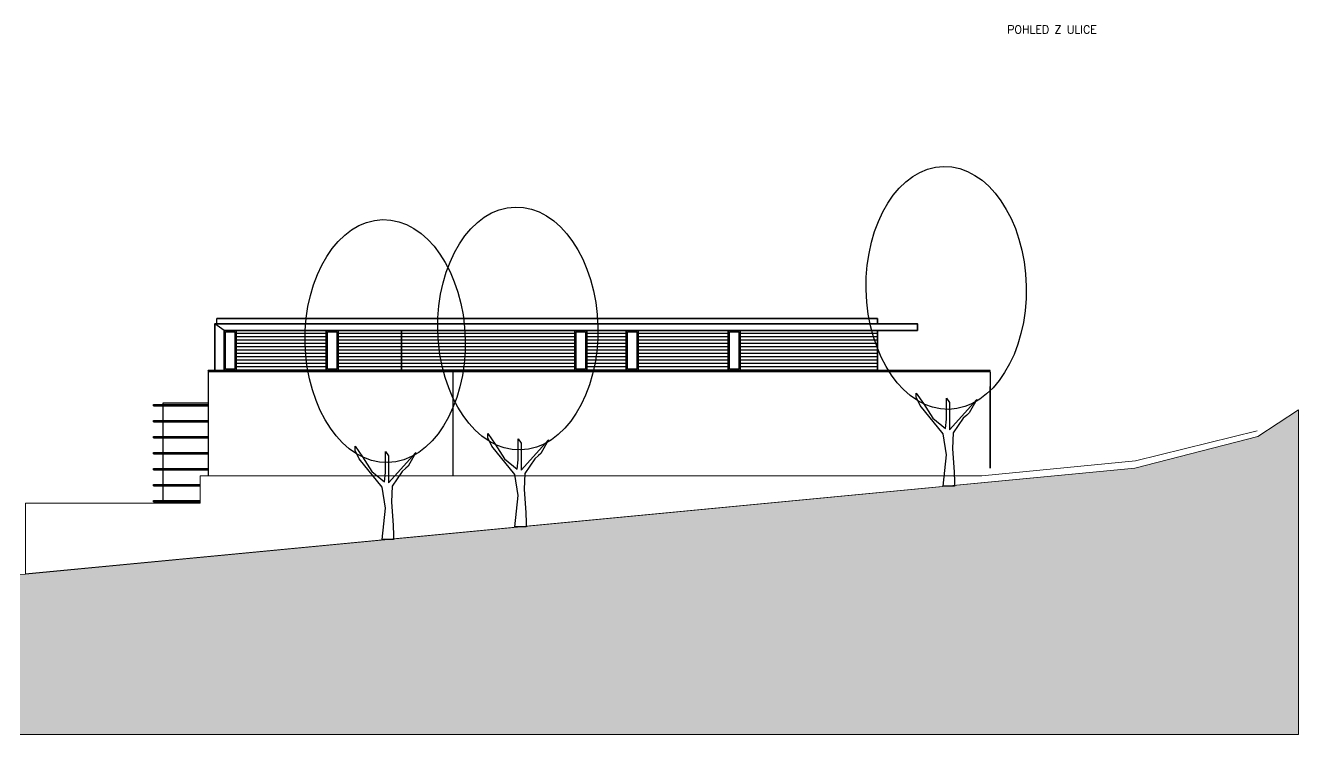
# Model space of a CAD drawing. Header units: metres. Extents: x -45 to 1930, y -347 to 488.
# Drawn here: x 168.29 to 216.03, y -257.27 to -230.7 of the extents above; entities that cross this region are included whole.
import ezdxf

# ---------------------------------------------------------------- set-up
doc = ezdxf.new("R2010")
doc.units = ezdxf.units.M
doc.layers.add('--plocha-drevo', color=3, linetype='Continuous', lineweight=35, plot=False)
doc.layers.add('FLOATINGWINDOWS', color=2, linetype='Continuous', plot=False)
for name, color, linetype in [('okna', 4, 'Continuous'), ('SRAFY', 3, 'Continuous'), ('TECKY-KAMEN', 200, 'Continuous'), ('XXX-DREVO1', 43, 'Continuous'), ('XXX-FASADA', 7, 'Continuous'), ('XXX-OKNA', 4, 'Continuous'), ('XXX-POH-POD', 4, 'Continuous'), ('XXX-S-KOV', 253, 'Continuous'), ('zariz.predmety', 203, 'Continuous')]:
    doc.layers.add(name, color=color, linetype=linetype)
doc.layers.add('Standard', color=7, linetype='Continuous', lineweight=25)
doc.styles.add('ROMANS', font='romans.shx', dxfattribs={"width": 0.7})

msp = doc.modelspace()

# ---------------------------------------------------------------- hatches: boundary and pattern name
at = {"layer": 'SRAFY', "linetype": 'Continuous', "lineweight": 0}
msp.add_hatch(color=251, dxfattribs=at).paths.add_polyline_path([(91.814433, -253.627021), (91.814433, -257.26569), (216.03018, -257.26569), (216.03018, -245.101004), (214.509782, -246.101004), (209.897095, -247.291004), (168.294923, -251.256004), (156.947883, -251.556004), (141.950195, -252.96392), (138.549188, -252.96392), (135.214086, -253.17352), (127.549188, -253.915358), (127.249188, -253.940827), (118.731597, -254.66392), (110.210178, -254.66392), (110.210178, -254.81392), (104.210178, -254.81392), (104.210178, -254.66392), (103.170297, -254.66392), (100.660283, -253.627021)])
at = {"layer": 'TECKY-KAMEN'}
h = msp.add_hatch(dxfattribs=at)
h.set_pattern_fill('ANSI31', color=256, angle=315, style=0)
h.set_pattern_definition([(180, (256.27622, -179.72358), (-2e-11, -0.125), [])])
h.paths.add_polyline_path([(176.194923, -242.131004), (176.194923, -243.631004), (179.569923, -243.631004), (179.569923, -242.131004)])
h.paths.add_polyline_path([(180.923809, -242.131004), (180.019923, -242.131004), (180.019923, -243.631004), (182.397787, -243.631004), (182.397787, -242.131004)])
h.paths.add_polyline_path([(182.397787, -242.131004), (182.397787, -243.631004), (188.899506, -243.631004), (188.899506, -242.131004), (188.144923, -242.131004)])
h.paths.add_polyline_path([(189.349506, -242.131004), (189.349506, -243.631004), (190.81985, -243.631004), (190.81985, -242.131004)])
h.paths.add_polyline_path([(191.26985, -242.131004), (191.26985, -243.631004), (194.639112, -243.631004), (194.639112, -242.131004), (192.144923, -242.131004)])
h.paths.add_polyline_path([(195.089112, -242.131004), (195.089112, -243.631004), (200.244923, -243.631004), (200.244923, -242.131004), (200.144923, -242.131004)])

# ---------------------------------------------------------------- linework, layer by layer
at = {"layer": '--plocha-drevo'}
for points in [[(201.744923, -242.131004), (201.744923, -241.881004), (175.394923, -241.881004), (175.394923, -243.631004), (175.744923, -243.631004), (175.744923, -242.131004)], [(176.194923, -242.131004), (179.569923, -242.131004), (179.569923, -243.631004), (176.194923, -243.631004)], [(188.899506, -242.131004), (182.397787, -242.131004), (182.397787, -243.631004), (188.899506, -243.631004)], [(190.81985, -242.131004), (189.349506, -242.131004), (189.349506, -243.631004), (190.81985, -243.631004)], [(194.639112, -242.131004), (191.26985, -242.131004), (191.26985, -243.631004), (194.639112, -243.631004)], [(200.244923, -242.131004), (195.089112, -242.131004), (195.089112, -243.631004), (200.244923, -243.631004)]]:
    msp.add_lwpolyline(points, close=True, dxfattribs=at)
at = {"layer": 'FLOATINGWINDOWS', "linetype": 'Continuous', "lineweight": 0, "flags": 128}
msp.add_lwpolyline([(91.814433, -253.627021), (91.814433, -257.26569), (216.03018, -257.26569), (216.03018, -245.101004), (214.509782, -246.101004), (209.897095, -247.291004), (168.294923, -251.256004), (156.947883, -251.556004), (141.950195, -252.96392), (138.549188, -252.96392), (135.214086, -253.17352), (135.214086, -253.17352), (127.549188, -253.915358), (127.249188, -253.940827), (118.731597, -254.66392), (110.210178, -254.66392), (110.210178, -254.81392), (104.210178, -254.81392), (104.210178, -254.66392), (103.170297, -254.66392), (100.660283, -253.627021)], close=True, dxfattribs=at)
at = {"layer": 'okna'}
for p, q in [((173.094923, -244.896004), (175.144923, -244.896004)), ((173.094923, -244.946004), (175.144923, -244.946004)), ((173.094923, -245.496004), (175.144923, -245.496004)), ((173.094923, -245.546004), (175.144923, -245.546004)), ((173.094923, -246.096004), (175.144923, -246.096004)), ((173.094923, -246.146004), (175.144923, -246.146004)), ((173.094923, -246.696004), (175.144923, -246.696004)), ((173.094923, -246.746004), (175.144923, -246.746004)), ((173.094923, -247.296004), (175.144923, -247.296004)), ((173.094923, -247.346004), (175.144923, -247.346004)), ((173.094923, -247.896004), (174.848372, -247.896004)), ((173.094923, -247.946004), (174.848372, -247.946004)), ((173.094923, -248.496004), (174.848372, -248.496004)), ((173.094923, -248.546004), (174.848372, -248.546004))]:
    msp.add_line(p, q, dxfattribs=at)
at = {"layer": 'SRAFY', "linetype": 'Continuous', "lineweight": 0}
for p, q in [((214.509782, -246.101004), (216.03018, -245.101004)), ((216.03018, -245.101004), (216.03018, -257.26569)), ((209.897095, -247.291004), (214.509782, -246.101004)), ((209.922555, -247.006644), (214.473694, -245.890869)), ((204.150047, -247.578312), (209.922555, -247.006644)), ((209.897095, -247.291004), (168.294923, -251.250289)), ((174.848372, -248.59978), (174.848372, -247.578312)), ((174.848372, -247.578312), (204.150047, -247.578312)), ((168.294923, -249.750289), (168.294923, -248.59978)), ((168.294923, -248.59978), (174.848372, -248.59978)), ((168.294923, -251.250289), (168.294923, -249.750289)), ((138.549188, -257.26569), (216.03018, -257.26569))]:
    msp.add_line(p, q, dxfattribs=at)
at = {"layer": 'TECKY-KAMEN'}
for p, q in [((185.670125, -241.681004), (185.170125, -241.681004)), ((204.469923, -243.631004), (175.144923, -243.631004)), ((175.144923, -243.656004), (175.144923, -243.631004)), ((204.469923, -243.656004), (175.144923, -243.656004)), ((202.437121, -243.631004), (201.937121, -243.631004)), ((204.469923, -243.656004), (204.469923, -243.631004)), ((174.431251, -244.856004), (173.931251, -244.856004))]:
    msp.add_line(p, q, dxfattribs=at)
for points in [[(175.144923, -244.946004), (173.094923, -244.946004), (173.094923, -244.896004), (175.144923, -244.896004)], [(175.144923, -245.546004), (173.094923, -245.546004), (173.094923, -245.496004), (175.144923, -245.496004)], [(175.144923, -246.146004), (173.094923, -246.146004), (173.094923, -246.096004), (175.144923, -246.096004)], [(175.144923, -246.746004), (173.094923, -246.746004), (173.094923, -246.696004), (175.144923, -246.696004)], [(175.144923, -247.346004), (173.094923, -247.346004), (173.094923, -247.296004), (175.144923, -247.296004)], [(174.848372, -247.946004), (173.094923, -247.946004), (173.094923, -247.896004), (174.848372, -247.896004)], [(174.848372, -248.546004), (173.094923, -248.546004), (173.094923, -248.496004), (174.848372, -248.496004)]]:
    msp.add_lwpolyline(points, dxfattribs=at)
at = {"layer": 'XXX-DREVO1'}
msp.add_lwpolyline([(175.394923, -243.631004), (175.394923, -241.881004), (175.469923, -241.881004), (175.469923, -241.681004), (200.244923, -241.681004), (200.244923, -241.881004), (201.744923, -241.881004), (201.744923, -242.131004), (200.244923, -242.131004), (200.244923, -243.631004), (195.089112, -243.631004), (195.089112, -242.131004), (194.639112, -242.131004), (194.639112, -243.631004), (191.26985, -243.631004), (191.26985, -242.131004), (190.81985, -242.131004), (190.81985, -243.631004), (189.349506, -243.631004), (189.349506, -242.131004), (188.899506, -242.131004), (188.899506, -243.631004), (180.019923, -243.631004), (180.019923, -242.131004), (179.569923, -242.131004), (179.569923, -243.631004), (176.194923, -243.631004), (176.194923, -242.131004), (175.744923, -242.131004), (175.744923, -243.631004), (175.394923, -243.631004)], close=True, dxfattribs=at)
at = {"layer": 'XXX-FASADA'}
for p, q in [((175.394923, -243.631004), (175.394923, -241.881004)), ((175.744923, -242.131004), (175.394923, -241.881004)), ((175.394923, -241.881004), (201.744923, -241.881004)), ((200.244923, -241.681004), (175.469923, -241.681004)), ((175.469923, -241.881004), (175.469923, -241.681004)), ((200.244923, -241.881004), (200.244923, -241.681004)), ((200.244923, -241.881004), (200.244923, -241.681004)), ((201.744923, -242.131004), (201.744923, -241.881004)), ((175.744923, -242.131004), (201.744923, -242.131004)), ((175.744923, -242.131004), (175.744923, -243.631004)), ((180.923809, -242.131004), (183.944923, -242.131004)), ((182.397787, -242.131004), (182.397787, -243.631004)), ((184.144923, -242.131004), (187.944923, -242.131004)), ((188.144923, -242.131004), (191.944923, -242.131004)), ((192.144923, -242.131004), (195.944923, -242.131004)), ((196.144923, -242.131004), (199.944923, -242.131004)), ((200.144923, -242.131004), (201.744923, -242.131004)), ((200.244923, -242.131004), (200.244923, -243.631004)), ((200.244923, -242.856004), (200.244923, -243.631004)), ((175.144923, -243.681004), (175.144923, -247.578312)), ((184.319923, -243.681004), (175.144923, -243.681004)), ((184.319923, -243.681004), (175.144923, -243.681004)), ((204.425971, -243.681004), (184.275971, -243.681004)), ((184.319923, -243.681004), (184.319923, -247.578312)), ((204.469923, -243.681004), (184.319923, -243.681004)), ((204.469923, -243.681004), (204.469923, -247.291004)), ((204.469923, -247.291004), (204.469923, -244.231004))]:
    msp.add_line(p, q, dxfattribs=at)
for points in [[(175.744923, -243.631004), (175.744923, -242.131004), (176.194923, -242.131004), (176.194923, -243.631004)], [(179.569923, -243.631004), (179.569923, -242.131004), (180.019923, -242.131004), (180.019923, -243.631004)], [(188.899506, -243.631004), (188.899506, -242.131004), (189.349506, -242.131004), (189.349506, -243.631004)], [(190.81985, -243.631004), (190.81985, -242.131004), (191.26985, -242.131004), (191.26985, -243.631004)], [(194.639112, -243.631004), (194.639112, -242.131004), (195.089112, -242.131004), (195.089112, -243.631004)]]:
    msp.add_lwpolyline(points, close=True, dxfattribs=at)
msp.add_lwpolyline([(175.144923, -244.856004), (173.444923, -244.856004), (173.444923, -244.896004)], dxfattribs=at)
at = {"layer": 'XXX-OKNA'}
for points in [[(175.794923, -243.581004), (175.794923, -242.181004), (176.144923, -242.181004), (176.144923, -243.581004)], [(179.619923, -243.581004), (179.619923, -242.181004), (179.969923, -242.181004), (179.969923, -243.581004)], [(188.949506, -243.581004), (188.949506, -242.181004), (189.299506, -242.181004), (189.299506, -243.581004)], [(190.86985, -243.581004), (190.86985, -242.181004), (191.21985, -242.181004), (191.21985, -243.581004)], [(194.689112, -243.581004), (194.689112, -242.181004), (195.039112, -242.181004), (195.039112, -243.581004)]]:
    msp.add_lwpolyline(points, close=True, dxfattribs=at)
at = {"layer": 'XXX-POH-POD'}
msp.add_line((173.444923, -244.896004), (173.444923, -248.59978), dxfattribs=at)
at = {"layer": 'XXX-S-KOV'}
msp.add_line((175.469923, -241.681004), (200.244923, -241.681004), dxfattribs=at)
at = {"layer": 'zariz.predmety', "color": 253, "linetype": 'Continuous', "ltscale": 0.001}
for points in [[(202.71034, -247.962928), (202.828063, -246.786105), (202.71034, -246.001557), (201.847042, -244.942417), (201.690079, -244.628598), (201.690079, -244.471688), (201.964765, -244.863962), (202.317932, -245.413146), (202.788821, -245.80542), (202.828063, -245.452373), (202.828063, -244.667825), (202.945785, -244.824735), (202.945785, -245.844647), (203.966046, -244.707052), (203.682692, -245.216223), (203.682692, -245.216223), (203.682692, -245.216223), (203.591841, -245.294371), (203.455915, -245.413146), (203.077695, -245.96317), (203.056415, -246.550236), (203.120251, -247.435089), (203.128762, -247.800941), (203.132538, -247.963282)], [(186.648811, -249.48328), (186.766533, -248.306458), (186.648811, -247.521909), (185.785513, -246.462769), (185.628549, -246.14895), (185.628549, -245.99204), (185.903235, -246.384314), (186.256402, -246.933498), (186.727292, -247.325772), (186.766533, -246.972725), (186.766533, -246.188177), (186.884255, -246.345087), (186.884255, -247.364999), (187.904516, -246.227405), (187.621163, -246.736575), (187.621163, -246.736575), (187.621163, -246.736575), (187.530311, -246.814723), (187.394385, -246.933498), (187.016166, -247.483522), (186.994886, -248.070588), (187.058721, -248.955441), (187.067233, -249.321293), (187.071008, -249.483634)], [(181.673056, -249.956566), (181.790778, -248.779744), (181.673056, -247.995196), (180.809758, -246.936056), (180.652794, -246.622237), (180.652794, -246.465327), (180.92748, -246.857601), (181.280647, -247.406785), (181.751537, -247.799059), (181.790778, -247.446012), (181.790778, -246.661464), (181.9085, -246.818374), (181.9085, -247.838286), (182.928761, -246.700691), (182.645408, -247.209862), (182.645408, -247.209862), (182.645408, -247.209862), (182.554556, -247.28801), (182.41863, -247.406785), (182.040411, -247.956809), (182.019131, -248.543875), (182.082966, -249.428728), (182.091478, -249.79458), (182.095253, -249.956921)]]:
    msp.add_lwpolyline(points, close=True, dxfattribs=at)
for centre in [(202.81897, -240.532715), (186.75744, -242.053067), (181.781685, -242.526354)]:
    msp.add_ellipse(centre, major_axis=(-0.096868, 4.551207), ratio=0.659276053, dxfattribs=at)

# ---------------------------------------------------------------- texts
at = {"layer": 'Standard', "color": 7, "linetype": 'ByBlock', "lineweight": 25, "style": 'ROMANS'}
msp.add_text('POHLED Z ULICE', height=0.3, dxfattribs=at).set_placement((205.107468, -230.999524))

doc.saveas('drawing.dxf')
